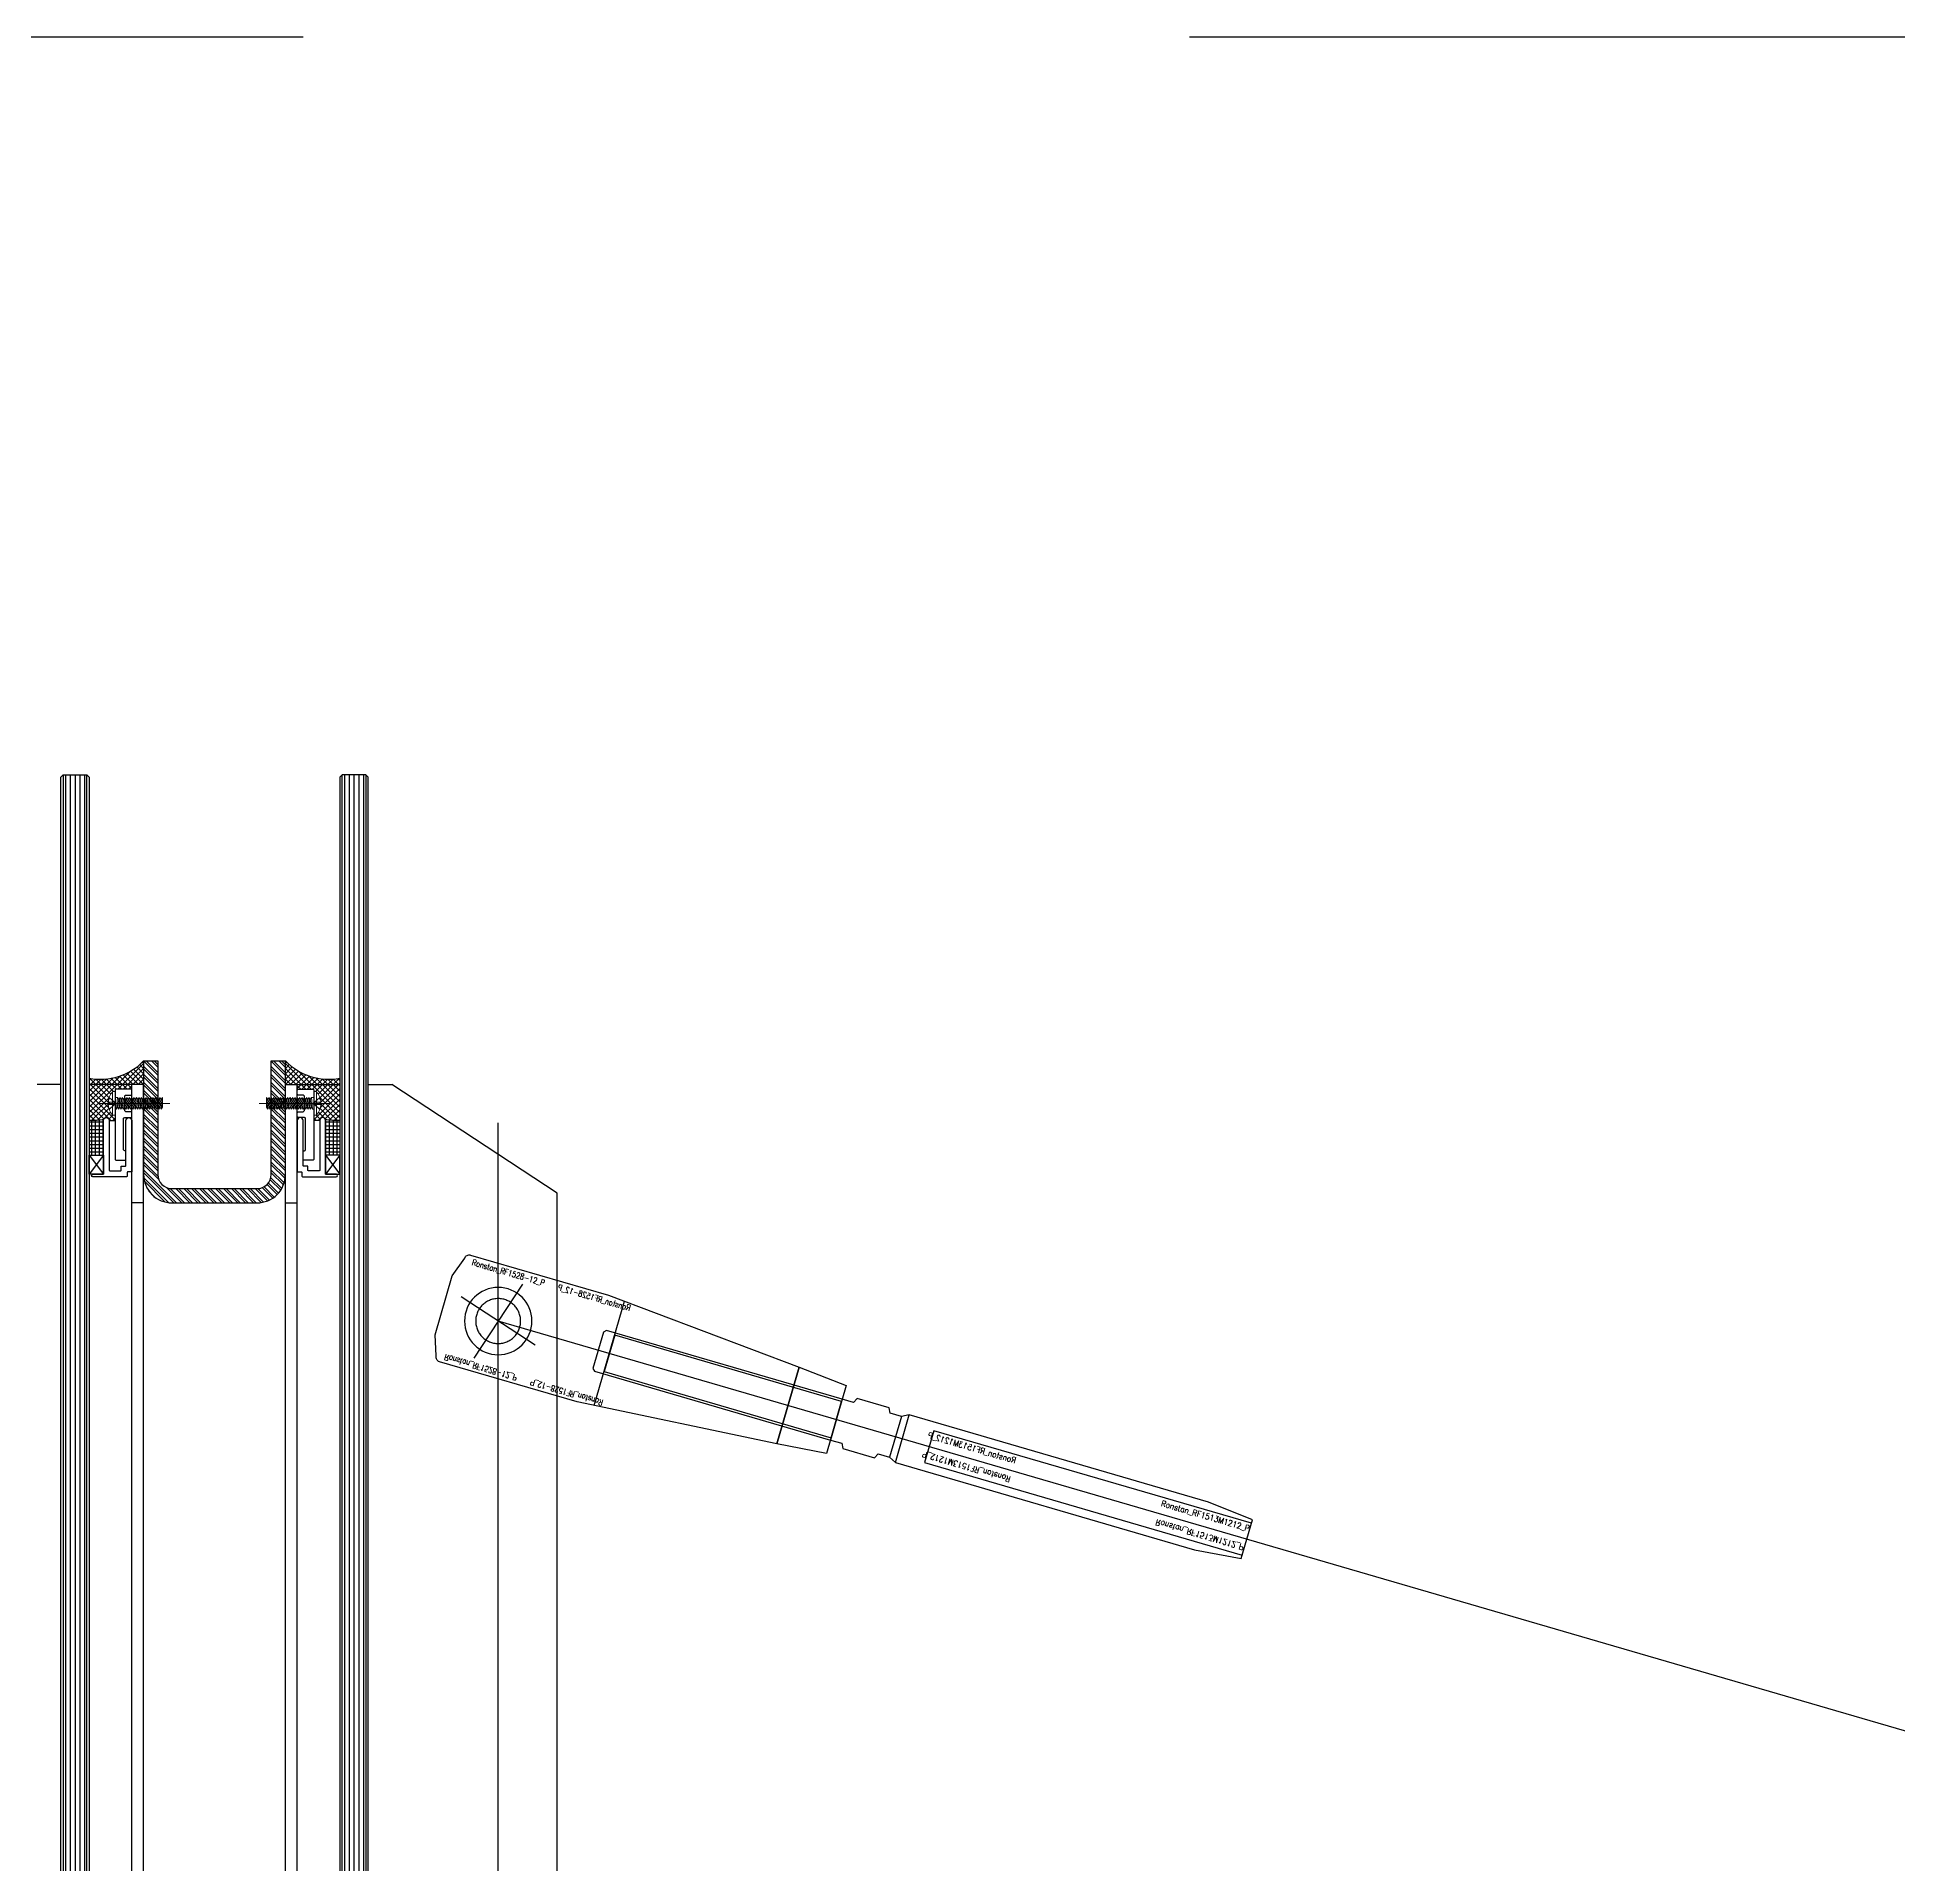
# Model space of a CAD drawing. Extents: x -163002 to 22103, y -98847 to 51643.
# Drawn here: x -128325 to -127537, y 35277 to 36050 of the extents above; entities that cross this region are included whole.
import ezdxf

# ---------------------------------------------------------------- set-up
doc = ezdxf.new("R2010")
doc.units = 0
doc.header["$LTSCALE"] = 1000
doc.header["$MEASUREMENT"] = 0
doc.linetypes.add('S2108a$0$CENTER', pattern=[2, 1.25, -0.25, 0.25, -0.25])
doc.linetypes.add('S2108a$0$HIDDEN', pattern=[0.375, 0.25, -0.125])
doc.layers.get('0').update_dxf_attribs({"linetype": 'CONTINUOUS'})
for name, color, linetype, lineweight in [('S2108a$0$0.25bC', 6, 'CONTINUOUS', 18), ('S2108a$0$0.25bCEN', 1, 'S2108a$0$CENTER', 18), ('S2108a$0$0.25bH', 3, 'S2108a$0$HIDDEN', 18)]:
    doc.layers.add(name, color=color, linetype=linetype, lineweight=lineweight)
for name, color, linetype in [('S2108a$0$Aux (not print)', 11, 'CONTINUOUS'), ('S2108a$0$buila', 14, 'S2108a$0$HIDDEN'), ('S2108a$0$Die No(Not Print)', 11, 'CONTINUOUS'), ('S2108a$0$glass-p', 1, 'CONTINUOUS'), ('S2108a$0$SS Cable', 9, 'CONTINUOUS'), ('S2108a$0$Steel', 30, 'CONTINUOUS')]:
    doc.layers.add(name, color=color, linetype=linetype)
doc.styles.add('S2108a$0$ROMANS', font='romans', dxfattribs={"width": 0.9})

# ---------------------------------------------------------------- blocks, each defined once
blk = doc.blocks.new('S2108a$0$11')
at = {"layer": 'S2108a$0$0.25bC'}
for p, q in [((1102.68, 1209.74), (1103.54, 1210.24)), ((1107.68, 1210.24), (1102.68, 1209.74)), ((1103.54, 1209.24), (1102.68, 1209.74)), ((1103.54, 1209.24), (1102.68, 1209.74)), ((1107.68, 1209.24), (1102.68, 1208.74)), ((1102.68, 1208.74), (1103.54, 1209.24)), ((1103.54, 1208.24), (1102.68, 1208.74)), ((1107.68, 1208.24), (1102.68, 1207.74)), ((1102.68, 1207.74), (1103.54, 1208.24)), ((1103.54, 1207.24), (1102.68, 1207.74)), ((1103.54, 1207.24), (1102.68, 1207.74)), ((1107.68, 1207.24), (1102.68, 1206.74)), ((1102.68, 1206.74), (1103.54, 1207.24)), ((1102.68, 1206.74), (1103.54, 1207.24)), ((1103.54, 1206.24), (1102.68, 1206.74)), ((1103.54, 1206.24), (1102.68, 1206.74)), ((1102.68, 1205.74), (1103.54, 1206.24)), ((1107.68, 1206.24), (1102.68, 1205.74)), ((1103.54, 1205.24), (1102.68, 1205.74)), ((1103.54, 1205.24), (1102.68, 1205.74)), ((1107.68, 1205.24), (1102.68, 1204.74)), ((1102.68, 1204.74), (1103.54, 1205.24)), ((1103.54, 1210.24), (1107.68, 1210.24)), ((1107.68, 1210.24), (1106.81, 1209.74)), ((1106.81, 1209.74), (1107.68, 1209.24)), ((1107.68, 1209.24), (1106.81, 1208.74)), ((1106.81, 1208.74), (1107.68, 1208.24)), ((1107.68, 1208.24), (1106.81, 1207.74)), ((1106.81, 1207.74), (1107.68, 1207.24)), ((1107.68, 1207.24), (1106.81, 1206.74)), ((1106.81, 1206.74), (1107.68, 1206.24)), ((1107.68, 1206.24), (1106.81, 1205.74)), ((1106.81, 1205.74), (1107.68, 1205.24)), ((1107.68, 1205.24), (1106.81, 1204.74)), ((1103.54, 1204.24), (1102.68, 1204.74)), ((1107.68, 1204.24), (1102.68, 1203.74)), ((1102.68, 1203.74), (1103.54, 1204.24)), ((1103.54, 1203.24), (1102.68, 1203.74)), ((1103.54, 1203.24), (1102.68, 1203.74)), ((1107.68, 1203.24), (1102.68, 1202.74)), ((1102.68, 1202.74), (1103.54, 1203.24)), ((1102.68, 1202.74), (1103.54, 1203.24)), ((1103.54, 1202.24), (1102.68, 1202.74)), ((1107.68, 1202.24), (1102.68, 1201.74)), ((1102.68, 1201.74), (1103.54, 1202.24)), ((1103.54, 1201.24), (1102.68, 1201.74)), ((1107.68, 1201.24), (1102.68, 1200.74)), ((1102.68, 1200.74), (1103.54, 1201.24)), ((1103.54, 1200.24), (1102.68, 1200.74)), ((1102.68, 1199.74), (1107.68, 1200.24)), ((1102.68, 1199.74), (1103.54, 1200.24)), ((1103.54, 1199.24), (1102.68, 1199.74)), ((1102.68, 1198.74), (1107.68, 1199.24)), ((1102.68, 1198.74), (1103.54, 1199.24)), ((1103.54, 1198.24), (1102.68, 1198.74)), ((1103.54, 1198.24), (1102.68, 1198.74)), ((1107.68, 1198.24), (1102.68, 1197.74)), ((1102.68, 1197.74), (1103.54, 1198.24)), ((1102.68, 1197.74), (1103.54, 1198.24)), ((1103.54, 1197.24), (1102.68, 1197.74)), ((1107.68, 1197.24), (1102.68, 1196.74)), ((1102.68, 1196.74), (1103.54, 1197.24)), ((1106.81, 1204.74), (1107.68, 1204.24)), ((1107.68, 1204.24), (1106.81, 1203.74)), ((1106.81, 1203.74), (1107.68, 1203.24)), ((1106.81, 1203.74), (1107.68, 1203.24)), ((1107.68, 1203.24), (1106.81, 1202.74)), ((1106.81, 1202.74), (1107.68, 1202.24)), ((1107.68, 1202.24), (1106.81, 1201.74)), ((1106.81, 1201.74), (1107.68, 1201.24)), ((1107.68, 1201.24), (1106.81, 1200.74)), ((1106.81, 1200.74), (1107.68, 1200.24)), ((1107.68, 1200.24), (1106.81, 1199.74)), ((1106.81, 1199.74), (1107.68, 1199.24)), ((1107.68, 1199.24), (1106.81, 1198.74)), ((1106.81, 1198.74), (1107.68, 1198.24)), ((1106.81, 1198.74), (1107.68, 1198.24)), ((1107.68, 1198.24), (1106.81, 1197.74)), ((1106.81, 1197.74), (1107.68, 1197.24)), ((1107.68, 1197.24), (1106.81, 1196.74)), ((1110.18, 1189.15), (1100.18, 1189.15)), ((1103.54, 1196.24), (1102.68, 1196.74)), ((1107.68, 1196.24), (1102.68, 1195.74)), ((1102.68, 1195.74), (1103.54, 1196.24)), ((1103.54, 1195.24), (1102.68, 1195.74)), ((1102.68, 1194.74), (1107.68, 1195.24)), ((1102.68, 1194.74), (1103.54, 1195.24)), ((1103.54, 1194.24), (1102.68, 1194.74)), ((1102.68, 1193.74), (1107.68, 1194.24)), ((1102.68, 1193.74), (1103.54, 1194.24)), ((1103.54, 1193.24), (1102.68, 1193.74)), ((1102.68, 1192.74), (1107.68, 1193.24)), ((1102.68, 1192.74), (1103.54, 1193.24)), ((1103.54, 1192.24), (1102.68, 1192.74)), ((1107.68, 1192.24), (1102.68, 1191.74)), ((1102.68, 1191.74), (1103.54, 1192.24)), ((1103.54, 1191.24), (1102.68, 1191.74)), ((1102.68, 1190.74), (1107.68, 1191.24)), ((1102.68, 1190.74), (1103.54, 1191.24)), ((1102.68, 1190.24), (1102.68, 1190.74)), ((1106.81, 1196.74), (1107.68, 1196.24)), ((1107.68, 1196.24), (1106.81, 1195.74)), ((1106.81, 1195.74), (1107.68, 1195.24)), ((1107.68, 1195.24), (1106.81, 1194.74)), ((1106.81, 1194.74), (1107.68, 1194.24)), ((1107.68, 1194.24), (1106.81, 1193.74)), ((1106.81, 1193.74), (1107.68, 1193.24)), ((1107.68, 1193.24), (1106.81, 1192.74)), ((1106.81, 1192.74), (1107.68, 1192.24)), ((1107.68, 1192.24), (1106.81, 1191.74)), ((1106.81, 1191.74), (1107.68, 1191.24)), ((1107.68, 1191.24), (1107.68, 1190.24))]:
    blk.add_line(p, q, dxfattribs=at)
blk.add_lwpolyline([(1100.18, 1189.15), (1100.18, 1190.24), (1110.18, 1190.24), (1110.18, 1189.15, -0.167288), (1105.68, 1187.26), (1105.68, 1187.76), (1104.68, 1187.76), (1104.68, 1187.26, -0.167288)], format="xyb", close=True, dxfattribs=at)
for start, end in [(241.32628, 264.26083), (275.73917, 298.67372)]:
    blk.add_arc((1105.18, 1192.24), 5, start, end, dxfattribs=at)
at = {"layer": 'S2108a$0$0.25bCEN', "ltscale": 0.2}
blk.add_line((1105.18, 1183.62), (1105.18, 1213.41), dxfattribs=at)
at = {"layer": 'S2108a$0$0.25bCEN', "ltscale": 0.05}
for p, q in [((1106.81, 1209.74), (1103.54, 1209.24)), ((1106.81, 1208.74), (1103.54, 1208.24)), ((1106.81, 1207.74), (1103.54, 1207.24)), ((1106.81, 1207.74), (1103.54, 1207.24)), ((1106.81, 1206.74), (1103.54, 1206.24)), ((1106.81, 1206.74), (1103.54, 1206.24)), ((1106.81, 1205.74), (1103.54, 1205.24)), ((1106.81, 1204.74), (1103.54, 1204.24)), ((1106.81, 1203.74), (1103.54, 1203.24)), ((1106.81, 1203.74), (1103.54, 1203.24)), ((1106.81, 1202.74), (1103.54, 1202.24)), ((1106.81, 1201.74), (1103.54, 1201.24)), ((1103.54, 1200.24), (1106.81, 1200.74)), ((1106.81, 1199.74), (1103.54, 1199.24)), ((1106.81, 1198.74), (1103.54, 1198.24)), ((1106.81, 1198.74), (1103.54, 1198.24)), ((1106.81, 1197.74), (1103.54, 1197.24)), ((1106.81, 1196.74), (1103.54, 1196.24)), ((1103.54, 1195.24), (1106.81, 1195.74)), ((1106.81, 1194.74), (1103.54, 1194.24)), ((1106.81, 1193.74), (1103.54, 1193.24)), ((1103.54, 1192.24), (1106.81, 1192.74)), ((1103.54, 1191.24), (1106.81, 1191.74))]:
    blk.add_line(p, q, dxfattribs=at)
at = {"layer": 'S2108a$0$0.25bH', "ltscale": 0.1}
for p, q in [((1104.68, 1189.94), (1102.63, 1187.69)), ((1105.68, 1189.94), (1104.68, 1189.94)), ((1104.68, 1187.76), (1104.68, 1189.94)), ((1105.68, 1187.76), (1105.68, 1189.94)), ((1107.72, 1187.69), (1105.68, 1189.94))]:
    blk.add_line(p, q, dxfattribs=at)
blk.add_lwpolyline([(1104.68, 1189.94), (1105.18, 1190.24), (1105.68, 1189.94)], dxfattribs=at)
blk = doc.blocks.new('S2108a$0$Ronstan_RF1528-12_P')
at = {"layer": 'S2108a$0$Aux (not print)', "linetype": 'S2108a$0$HIDDEN'}
blk.add_circle((0, 0), 9.5, dxfattribs=at)
at = {"layer": 'S2108a$0$Aux (not print)'}
for p in [(0, 0), (149, 0)]:
    blk.add_point(p, dxfattribs=at)
at = {"layer": 'S2108a$0$SS Cable', "color": 8, "linetype": 'S2108a$0$HIDDEN'}
blk.add_line((49, 22.94), (49, -22.97), dxfattribs=at)
at = {"layer": 'S2108a$0$SS Cable', "color": 0, "linetype": 'ByBlock'}
blk.add_lwpolyline([(-19, 23.5, 0.414214), (-21, 21.5), (-24, 13), (-24, -13), (-21, -21.53, 0.414214), (-19, -23.53), (41.72, -23.53), (127.76, -16.89), (127.76, 16.89), (41.72, 23.5)], format="xyb", close=True, dxfattribs=at)
blk.add_lwpolyline([(127.76, -16.89), (149, -15.01), (149, 15.01), (127.76, 16.89)], close=True, dxfattribs=at)
at = {"layer": 'S2108a$0$SS Cable', "color": 8, "linetype": 'S2108a$0$HIDDEN'}
blk.add_lwpolyline([(49, 8), (149, 8), (149, -8), (49, -8)], close=True, dxfattribs=at)
at = {"layer": 'S2108a$0$Steel', "color": 8}
blk.add_circle((0, 0), 14.25, dxfattribs=at)
at = {"layer": 'S2108a$0$Aux (not print)', "style": 'S2108a$0$ROMANS', "width": 0.7}
for text_generation_flag, p in [(6, (-17.5, 19.63)), (4, (52.16, 19.63))]:
    blk.add_text('Ronstan_RF1528-12_P', height=2.5, rotation=180, dxfattribs=dict(at, text_generation_flag=text_generation_flag)).set_placement(p)
for text_generation_flag, p in [(4, (-17.5, -19.63)), (6, (52.16, -19.63))]:
    blk.add_text('Ronstan_RF1528-12_P', height=2.5, dxfattribs=dict(at, text_generation_flag=text_generation_flag)).set_placement(p)
blk = doc.blocks.new('S2108a$0$Ronstan_RF1513M1212_P')
at = {"layer": 'S2108a$0$Aux (not print)', "linetype": 'S2108a$0$HIDDEN'}
blk.add_lwpolyline([(0, -9), (-103.95, -9), (-104.95, -8), (-104.95, 8), (-103.95, 9), (0, 9)], dxfattribs=at)
blk.add_lwpolyline([(180.92, -7), (40.92, -7), (40.92, 7), (180.92, 7)], close=True, dxfattribs=at)
at = {"layer": 'S2108a$0$Aux (not print)'}
for p in [(0, 0), (180.92, 0)]:
    blk.add_point(p, dxfattribs=at)
at = {"layer": 'S2108a$0$SS Cable', "linetype": 'ByBlock'}
blk.add_line((26.08, -9), (26.08, 9), dxfattribs=at)
blk.add_line((26.08, -9), (26.08, 9), dxfattribs=at)
at = {"layer": 'S2108a$0$SS Cable', "color": 0, "linetype": 'ByBlock'}
for points in [[(0, 9), (5, 9), (6, 11), (20.08, 11), (21.08, 9), (26.08, 9), (29.08, 10.5), (160.92, 10.5), (180.92, 8.5), (180.92, -8.5), (160.92, -10.5), (29.08, -10.5), (26.08, -9), (21.08, -9), (20.08, -11), (6, -11), (5, -9), (0, -9)], [(26.08, 9), (29.08, 10.5), (29.08, -10.5), (26.08, -9)]]:
    blk.add_lwpolyline(points, close=True, dxfattribs=at)
at = {"layer": 'S2108a$0$Die No(Not Print)', "extrusion": (0, 0, -1), "char_height": 2.5, "width": 32.6375, "attachment_point": 1, "style": 'S2108a$0$ROMANS'}
for insert, text_direction in [((77.77, 5), (-1, 0, 0)), ((141.89, -5.83), (1, 0, 0))]:
    blk.add_mtext('Ronstan_RF1513M1212_P', dxfattribs=dict(at, insert=insert, text_direction=text_direction))
at = {"layer": 'S2108a$0$Die No(Not Print)', "insert": (141.89, 5), "char_height": 2.5, "width": 32.6375, "attachment_point": 1, "style": 'S2108a$0$ROMANS'}
blk.add_mtext('Ronstan_RF1513M1212_P', dxfattribs=at)
at = {"layer": 'S2108a$0$Die No(Not Print)', "insert": (77.77, -5.83), "char_height": 2.5, "width": 32.6375, "attachment_point": 1, "rotation": 180, "style": 'S2108a$0$ROMANS'}
blk.add_mtext('Ronstan_RF1513M1212_P', dxfattribs=at)
blk = doc.blocks.new('S2108a')
at = {"layer": 'S2108a$0$glass-p'}
h = blk.add_hatch(dxfattribs=at)
h.set_pattern_fill('ANSI37', color=256, scale=0.5, angle=90, style=0)
h.set_pattern_definition([(45, (-207100.6955, 68550.0799), (1.122532015, -1.122532015), []), (315, (-207100.6955, 68550.0799), (-1.122532015, -1.122532015), [])])
h.paths.add_polyline_path([(-128294.88, 35599.639), (-128294.38, 35599.639), (-128294.38, 35598.639), (-128294.88, 35598.639, 0.1672877), (-128292.987, 35594.139), (-128291.897, 35594.139), (-128291.897, 35591.889), (-128294.397, 35591.889, 0.7581322), (-128296.714, 35592.539, -0.0780345), (-128302.897, 35592.039), (-128302.897, 35609.749, 0.1832027), (-128284.897, 35613.111), (-128284.897, 35604.639, 0.4142136), (-128285.397, 35605.139), (-128291.397, 35605.139, 0.4142136), (-128291.897, 35604.639), (-128291.897, 35604.139), (-128292.987, 35604.139, 0.1672877)])
h.paths.add_polyline_path([(-128284.897, 35613.111, 0.0620318), (-128279.897, 35617.08), (-128279.897, 35607.08), (-128284.897, 35607.08)])
h = blk.add_hatch(dxfattribs=at)
h.set_pattern_fill('ANSI32', color=256, scale=0.25, angle=90, style=0)
h.set_pattern_definition([(135, (-47773.6782, 68639.2562), (-1.68379802, -1.68379802), []), (135, (-47773.6782, 68640.3787), (-1.68379802, -1.68379802), [])])
edge = h.paths.add_edge_path()
edge.add_line((-128219.897, 35617.08), (-128279.897, 35617.08))
edge.add_line((-128279.897, 35617.08), (-128279.897, 35569.08))
edge.add_arc((-128267.897, 35569.08), 12, 180, 270)
edge.add_line((-128267.897, 35557.08), (-128231.897, 35557.08))
edge.add_arc((-128231.897, 35569.08), 12, 270, 360)
edge.add_line((-128219.897, 35569.08), (-128219.897, 35617.08))
edge = h.paths.add_edge_path()
edge.add_line((-128225.897, 35617.08), (-128273.897, 35617.08))
edge.add_line((-128273.897, 35617.08), (-128273.897, 35569.08))
edge.add_arc((-128267.897, 35569.08), 6, 180, 270)
edge.add_line((-128267.897, 35563.08), (-128231.897, 35563.08))
edge.add_arc((-128231.897, 35569.08), 6, 270, 360)
edge.add_line((-128225.897, 35569.08), (-128225.897, 35617.08))
h = blk.add_hatch(dxfattribs=at)
h.set_pattern_fill('ANSI37', color=256, scale=0.5, angle=90, style=0)
h.set_pattern_definition([(135, (-49399.098, 68550.0799), (-1.122532015, -1.122532015), []), (225, (-49399.098, 68550.0799), (1.122532015, -1.122532015), [])])
h.paths.add_polyline_path([(-128204.913, 35599.639), (-128205.413, 35599.639), (-128205.413, 35598.639), (-128204.913, 35598.639, -0.1672877), (-128206.807, 35594.139), (-128207.897, 35594.139), (-128207.897, 35591.889), (-128205.397, 35591.889, -0.7581322), (-128203.079, 35592.539, 0.0780345), (-128196.897, 35592.039), (-128196.897, 35609.749, -0.1832027), (-128214.897, 35613.111), (-128214.897, 35604.639, -0.4142136), (-128214.397, 35605.139), (-128208.397, 35605.139, -0.4142136), (-128207.897, 35604.639), (-128207.897, 35604.139), (-128206.807, 35604.139, -0.1672877)])
h.paths.add_polyline_path([(-128214.897, 35613.111, -0.0620318), (-128219.897, 35617.08), (-128219.897, 35607.08), (-128214.897, 35607.08)])
h = blk.add_hatch(dxfattribs=at)
h.set_pattern_fill('NET', color=256, scale=0.5, angle=90, style=0)
h.set_pattern_definition([(90, (-129247.927, 46718.0799), (1.5875, -1e-16), []), (360, (-129247.927, 46718.0799), (0, -1.5875), [])])
h.paths.add_polyline_path([(-128296.897, 35577.239), (-128302.897, 35577.239), (-128302.897, 35592.039, 0.0827625), (-128296.897, 35592.539)])
h = blk.add_hatch(dxfattribs=at)
h.set_pattern_fill('NET', color=256, scale=0.5, angle=90, style=0)
h.set_pattern_definition([(90, (-127251.8664, 46718.0799), (-1.5875, 1e-16), []), (180, (-127251.8664, 46718.0799), (-2e-16, -1.5875), [])])
h.paths.add_polyline_path([(-128202.897, 35577.239), (-128196.897, 35577.239), (-128196.897, 35592.039, -0.0827625), (-128202.897, 35592.539)])
at = {"layer": 'S2108a$0$buila', "ltscale": 3}
blk.add_line((-105712.4, 36050.092), (-132749.9, 36050.1), dxfattribs=at)
at = {"layer": 'S2108a$0$glass-p'}
for p, q in [((-128314.897, 35737.106), (-128313.897, 35738.106)), ((-128314.897, 35138.106), (-128314.897, 35737.106)), ((-128313.897, 35738.106), (-128303.897, 35738.106)), ((-128313.897, 35738.106), (-128313.897, 35138.106)), ((-128312.897, 35738.106), (-128312.897, 35138.106)), ((-128310.897, 35738.106), (-128310.897, 35138.106)), ((-128308.897, 35738.106), (-128308.897, 35138.106)), ((-128306.897, 35738.106), (-128306.897, 35138.106)), ((-128304.897, 35738.106), (-128304.897, 35138.106)), ((-128303.897, 35138.106), (-128303.897, 35738.106)), ((-128302.897, 35737.106), (-128303.897, 35738.106)), ((-128302.897, 35737.106), (-128302.897, 35138.106)), ((-128196.897, 35737.106), (-128195.897, 35738.106)), ((-128196.897, 35737.106), (-128196.897, 35138.106)), ((-128185.897, 35738.106), (-128195.897, 35738.106)), ((-128195.897, 35138.106), (-128195.897, 35738.106)), ((-128194.897, 35738.106), (-128194.897, 35138.106)), ((-128192.897, 35738.106), (-128192.897, 35138.106)), ((-128190.897, 35738.106), (-128190.897, 35138.106)), ((-128188.897, 35738.106), (-128188.897, 35138.106)), ((-128186.897, 35738.106), (-128186.897, 35138.106)), ((-128184.897, 35737.106), (-128185.897, 35738.106)), ((-128185.897, 35738.106), (-128185.897, 35138.106)), ((-128184.897, 35138.106), (-128184.897, 35737.106)), ((-128279.897, 35617.08), (-128273.897, 35617.08)), ((-128225.897, 35617.08), (-128219.897, 35617.08)), ((-128314.897, 35607.08), (-128324.897, 35607.08)), ((-128284.897, 35607.08), (-128302.897, 35607.08)), ((-128284.897, 35138.106), (-128284.897, 35607.08)), ((-128279.897, 35607.08), (-128284.897, 35607.08)), ((-128279.897, 35138.106), (-128279.897, 35607.08)), ((-128219.897, 35138.106), (-128219.897, 35607.08)), ((-128219.897, 35607.08), (-128214.897, 35607.08)), ((-128214.897, 35138.106), (-128214.897, 35607.08)), ((-128214.897, 35607.08), (-128196.897, 35607.08)), ((-128184.897, 35607.08), (-128174.897, 35607.08)), ((-128104.897, 35561.126), (-128174.897, 35607.08)), ((-128294.397, 35591.889), (-128291.897, 35591.889)), ((-128205.397, 35591.889), (-128207.897, 35591.889)), ((-128129.897, 35138.106), (-128129.897, 35590.98)), ((-128129.897, 35138.106), (-128129.897, 35590.98)), ((-128302.897, 35577.239), (-128296.897, 35569.239)), ((-128296.897, 35577.239), (-128302.897, 35569.239)), ((-128196.897, 35577.239), (-128202.897, 35569.239)), ((-128202.897, 35577.239), (-128196.897, 35569.239)), ((-128279.897, 35557.08), (-128284.897, 35557.08)), ((-128219.897, 35557.08), (-128214.897, 35557.08)), ((-128104.897, 35138.106), (-128104.897, 35561.126)), ((-128114.261, 35496.815), (-128145.533, 35517.344)), ((-128119.632, 35522.715), (-128140.161, 35491.444)), ((-126749.898, 35105.045), (-128129.897, 35507.08))]:
    blk.add_line(p, q, dxfattribs=at)
for points in [[(-128279.897, 35617.08), (-128279.897, 35569.08, 0.4142136), (-128267.897, 35557.08), (-128231.897, 35557.08, 0.4142136), (-128219.897, 35569.08), (-128219.897, 35617.08)], [(-128273.897, 35617.08), (-128273.897, 35569.08, 0.4142136), (-128267.897, 35563.08), (-128231.897, 35563.08, 0.4142136), (-128225.897, 35569.08), (-128225.897, 35617.08)], [(-128287.897, 35579.139), (-128287.897, 35579.139), (-128287.897, 35579.139, -0.4142136), (-128288.397, 35579.639), (-128288.397, 35592.639, -0.4142136), (-128287.897, 35593.139), (-128285.397, 35593.139, 0.4142136), (-128284.897, 35593.639), (-128284.897, 35595.139, 0.4142136), (-128285.397, 35595.639), (-128287.397, 35595.639, -0.4142136), (-128287.897, 35596.139), (-128287.897, 35599.139), (-128287.897, 35602.139, -0.4142136), (-128287.397, 35602.639), (-128285.397, 35602.639, 0.4142136), (-128284.897, 35603.139), (-128284.897, 35604.639, 0.4142136), (-128285.397, 35605.139), (-128291.397, 35605.139, 0.4142136), (-128291.897, 35604.639), (-128291.897, 35599.522), (-128291.514, 35599.139), (-128291.897, 35598.756), (-128291.897, 35575.639, 0.4142136), (-128291.397, 35575.139), (-128287.897, 35575.139, 0.4142136), (-128287.397, 35575.639), (-128287.397, 35578.639, 0.4142136), (-128287.897, 35579.139)], [(-128211.897, 35579.139), (-128211.897, 35579.139), (-128211.897, 35579.139, 0.4142136), (-128211.397, 35579.639), (-128211.397, 35592.639, 0.4142136), (-128211.897, 35593.139), (-128214.397, 35593.139, -0.4142136), (-128214.897, 35593.639), (-128214.897, 35595.139, -0.4142136), (-128214.397, 35595.639), (-128212.397, 35595.639, 0.4142136), (-128211.897, 35596.139), (-128211.897, 35599.139), (-128211.897, 35602.139, 0.4142136), (-128212.397, 35602.639), (-128214.397, 35602.639, -0.4142136), (-128214.897, 35603.139), (-128214.897, 35604.639, -0.4142136), (-128214.397, 35605.139), (-128208.397, 35605.139, -0.4142136), (-128207.897, 35604.639), (-128207.897, 35599.522), (-128208.28, 35599.139), (-128207.897, 35598.756), (-128207.897, 35575.639, -0.4142136), (-128208.397, 35575.139), (-128211.897, 35575.139, -0.4142136), (-128212.397, 35575.639), (-128212.397, 35578.639, -0.4142136), (-128211.897, 35579.139)]]:
    blk.add_lwpolyline(points, format="xyb", dxfattribs=at)
for points in [[(-128287.397, 35591.889, -1), (-128284.897, 35591.889), (-128284.897, 35570.339, -0.4142136), (-128285.097, 35570.139), (-128286.697, 35570.139, 0.4142136), (-128286.897, 35569.939), (-128286.897, 35568.339, -0.4142136), (-128287.097, 35568.139), (-128301.397, 35568.139, -1), (-128301.397, 35569.139), (-128297.097, 35569.139, 0.4142136), (-128296.897, 35569.339), (-128296.897, 35591.889, -1), (-128294.397, 35591.889), (-128294.397, 35570.839, 0.4142136), (-128294.197, 35570.639), (-128289.597, 35570.639, 0.4142136), (-128289.397, 35570.839), (-128289.397, 35572.439, -0.4142136), (-128289.197, 35572.639), (-128287.597, 35572.639, 0.4142136), (-128287.397, 35572.839)], [(-128212.397, 35591.889, 1), (-128214.897, 35591.889), (-128214.897, 35570.339, 0.4142136), (-128214.697, 35570.139), (-128213.097, 35570.139, -0.4142136), (-128212.897, 35569.939), (-128212.897, 35568.339, 0.4142136), (-128212.697, 35568.139), (-128198.397, 35568.139, 1), (-128198.397, 35569.139), (-128202.697, 35569.139, -0.4142136), (-128202.897, 35569.339), (-128202.897, 35591.889, 1), (-128205.397, 35591.889), (-128205.397, 35570.839, -0.4142136), (-128205.597, 35570.639), (-128210.197, 35570.639, -0.4142136), (-128210.397, 35570.839), (-128210.397, 35572.439, 0.4142136), (-128210.597, 35572.639), (-128212.197, 35572.639, -0.4142136), (-128212.397, 35572.839)]]:
    blk.add_lwpolyline(points, format="xyb", close=True, dxfattribs=at)
for points in [[(-128302.897, 35569.239), (-128302.897, 35577.239), (-128296.897, 35577.239), (-128296.897, 35569.239)], [(-128196.897, 35569.239), (-128196.897, 35577.239), (-128202.897, 35577.239), (-128202.897, 35569.239)]]:
    blk.add_lwpolyline(points, close=True, dxfattribs=at)
for centre, radius, start, end in [((-128298.33, 35635.169), 25.826, 259.815016, 315.539932), ((-128201.464, 35635.169), 25.826, 224.460068, 280.184984), ((-128301.398, 35611.975), 19.992, 265.69979, 283.547807), ((-128198.396, 35611.975), 19.992, 256.452193, 274.30021)]:
    blk.add_arc(centre, radius, start, end, dxfattribs=at)
at = {"layer": 'S2108a$0$glass-p', "xscale": -1}
for name, p, rotation in [('S2108a$0$11', (-129482.142, 34493.961), 270), ('S2108a$0$Ronstan_RF1528-12_P', (-128129.897, 35507.08), 163.7575935309149), ('S2108a$0$Ronstan_RF1513M1212_P', (-127986.844, 35465.404), 163.7575935309149)]:
    blk.add_blockref(name, p, dxfattribs=dict(at, rotation=rotation))
at = {"layer": 'S2108a$0$glass-p', "rotation": 90}
blk.add_blockref('S2108a$0$11', (-127017.652, 34493.961), dxfattribs=at)

msp = doc.modelspace()

# ---------------------------------------------------------------- block references
msp.add_blockref('S2108a', (0, 0))

doc.saveas('drawing.dxf')
